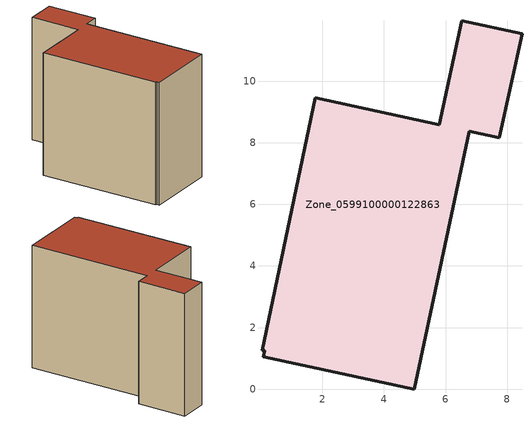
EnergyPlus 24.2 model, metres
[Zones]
Zone_0599100000122863
 floor ground (C_G): 5.8,8.58 6.52,11.95 8.48,11.53 7.75,8.16 6.77,8.38 4.98,0 0.09,1.05 0.14,1.25 0.04,1.27 1.78,9.45 z0
 wall outside (C_F): 7.75,8.16 8.48,11.53 6.52,11.95 5.8,8.58 1.78,9.45 0.04,1.27 0.14,1.25 0.09,1.05 4.98,0 6.77,8.38 7.75,8.16 z0:8.49
 roof outside (C_R): 0.09,1.05 4.98,0 6.77,8.38 7.75,8.16 8.48,11.53 6.52,11.95 5.8,8.58 1.78,9.45 0.04,1.27 0.14,1.25 z8.49
[BUILDING]
Pand.0599100000122863: North Axis=0; Terrain=City; Loads Convergence Tolerance Value=0.04; Temperature Convergence Tolerance Value=0.4; Solar Distribution=FullExterior; Maximum Number of Warmup Days=25; Minimum Number of Warmup Days=1
[Site:Location]
Rotterdam.The.Hague.AP_ZH_NLD Design_Conditions: Latitude=51.96; Longitude=4.45; Time Zone=1; Elevation=-4.5
[SITE:GROUNDTEMPERATURE:BUILDINGSURFACE]
18, 18, 18, 18, 18, 18, 18, 18, 18, 18, 18, 18
[MATERIAL] Thermal Absorptance=0.9; Solar Absorptance=0.7; Visible Absorptance=0.7
Name | Roughness | Thickness | Conductivity | Density | Specific Heat
G.TI.1975-1991 | MediumSmooth | 0.15 | 0.288461 | 540 | 1210
F.TI.1975-1991 | Rough | 0.3 | 0.230769 | 1920 | 840
R.TI.1975-1991 | MediumRough | 0.2 | 0.153846 | 1500 | 1000
[CONSTRUCTION]
C_G: G.TI.1975-1991
C_F: F.TI.1975-1991
C_R: R.TI.1975-1991
[ZONE]
Zone_0599100000122863: Type=1; Multiplier=1; Ceiling Height=Autocalculate; Volume=Autocalculate; Floor Area=autocalculate; Part of Total Floor Area=Yes
[ZONEINFILTRATION:DESIGNFLOWRATE]
Infil_Zone_0599100000122863: Zone or ZoneList or Space or SpaceList=Zone_0599100000122863; Schedule=AlwaysOn; Design Flow Rate Calculation Method=Flow/Area; Flow Rate per Floor Area=0.003; Constant Term Coefficient=1; Temperature Term Coefficient=0; Velocity Term Coefficient=0; Velocity Squared Term Coefficient=0
[HVACTEMPLATE:ZONE:IDEALLOADSAIRSYSTEM]
Zone_0599100000122863: Maximum Heating Supply Air Temperature=50; Minimum Cooling Supply Air Temperature=13; Maximum Heating Supply Air Humidity Ratio=0.0156; Minimum Cooling Supply Air Humidity Ratio=0.0077; Heating Limit=NoLimit; Cooling Limit=NoLimit; Dehumidification Control Type=ConstantSensibleHeatRatio; Cooling Sensible Heat Ratio=0.7; Dehumidification Setpoint=60; Humidification Control Type=None; Humidification Setpoint=30; Outdoor Air Method=None; Outdoor Air Flow Rate per Person=0.00944; Outdoor Air Flow Rate per Zone Floor Area=0; Outdoor Air Flow Rate per Zone=0; Demand Controlled Ventilation Type=None; Outdoor Air Economizer Type=NoEconomizer; Heat Recovery Type=None; Sensible Heat Recovery Effectiveness=0.7; Latent Heat Recovery Effectiveness=0.65
[ZONECONTROL:THERMOSTAT]
ThermostatControl_Zone_0599100000122863: Zone or ZoneList=Zone_0599100000122863; Control Type Schedule=DualSetpointControlType; Control 1=Thermostat_Zone_0599100000122863; Temperature Difference Between Cutout And Setpoint=0
[THERMOSTATSETPOINT:DUALSETPOINT]
Thermostat_Zone_0599100000122863: Heating Setpoint Temperature Schedule=HeatingSetpoint_Zone_0599100000122863; Cooling Setpoint Temperature Schedule=CoolingSetpoint_Zone_0599100000122863
[SCHEDULE:COMPACT]
HeatingSetpoint_Zone_0599100000122863: Through: 12/31, For: AllDays, Until: 24:00, 21
CoolingSetpoint_Zone_0599100000122863: Through: 12/31, For: AllDays, Until: 24:00, 24
DualSetpointControlType: Through: 12/31, For: AllDays, Until: 24:00, 4
AlwaysOn: Through: 12/31, For: AllDays, Until: 24:00, 1
